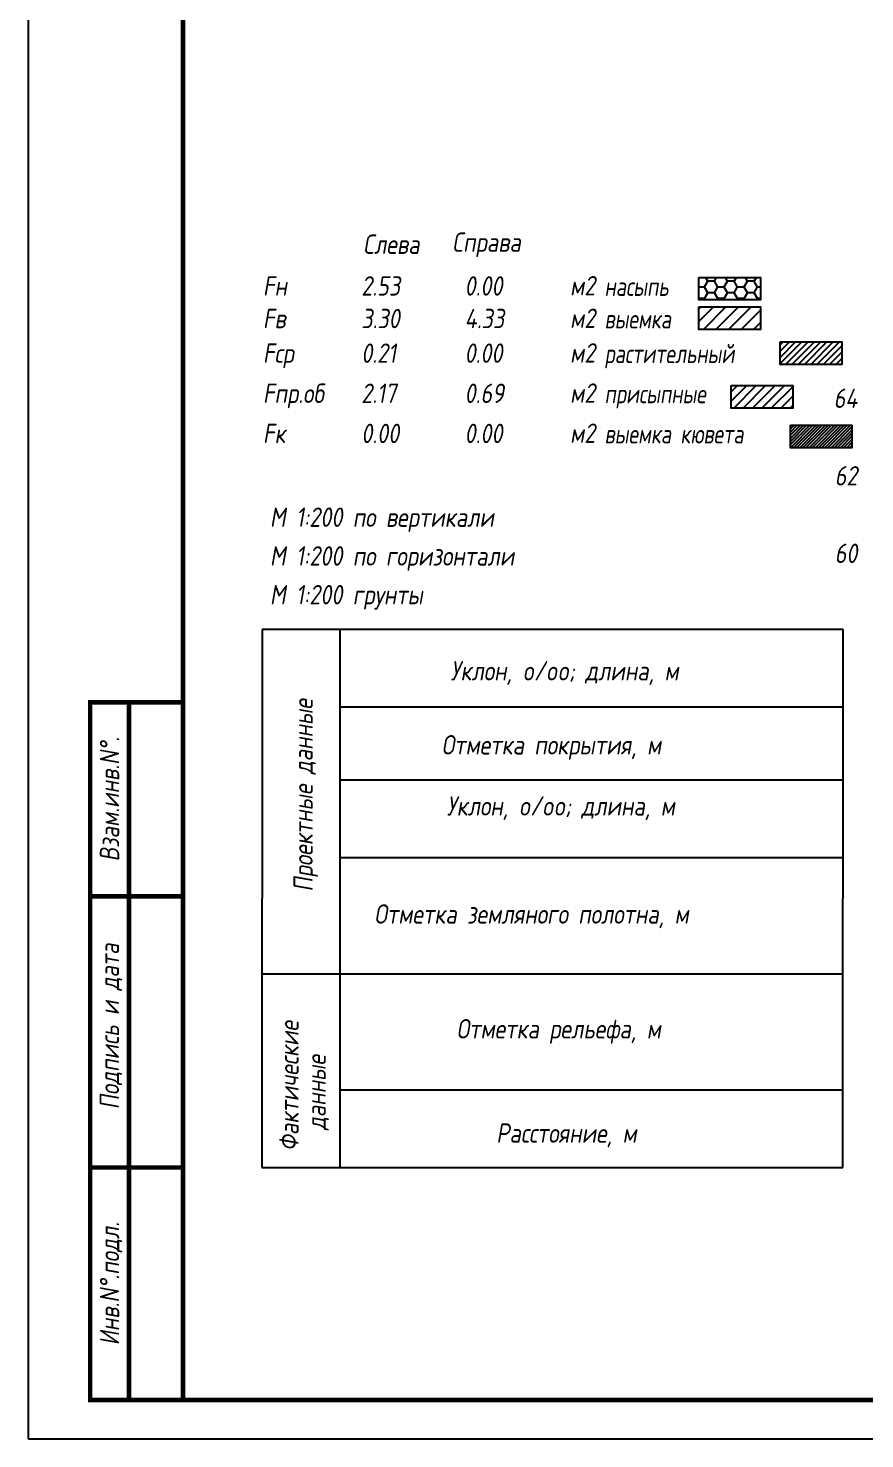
# Model space of a CAD drawing. Extents: x -717 to 1451, y -133302 to 233.
# Drawn here: x -30.1 to 78, y -126855.4 to -126673.4 of the extents above; entities that cross this region are included whole.
import ezdxf
from ezdxf.enums import TextEntityAlignment as Align

# ---------------------------------------------------------------- set-up
doc = ezdxf.new("R2010")
doc.units = 0
for name, color, linetype in [('Зарамочное оформление', 7, 'Continuous'), ('Линейка абсолютных высот', 7, 'Continuous'), ('Объем выемки', 7, 'Continuous'), ('Объем кюветов', 7, 'Continuous'), ('Объем насыпи', 7, 'Continuous'), ('Объем присыпных обочин', 7, 'Continuous'), ('Объем срезки растительного слоя', 7, 'Continuous'), ('Объём_2650', 7, 'Continuous'), ('Таблица', 7, 'Continuous')]:
    doc.layers.add(name, color=color, linetype=linetype)
for name, color, linetype, true_color in [('Объём_2563', 7, 'Continuous', 0xff8000), ('Объём_2570', 7, 'Continuous', 0x80ff00), ('Объём_2600', 7, 'Continuous', 0x808000), ('Объём_2620', 2, 'Continuous', 0xffff00)]:
    doc.layers.add(name, color=color, linetype=linetype, true_color=true_color)
doc.styles.add('М', font='romand.shx', dxfattribs={"width": 0.8, "oblique": 10, "height": 2.5})

# ---------------------------------------------------------------- blocks, each defined once
blk = doc.blocks.new('условные обозначения')
at = {"layer": 'Объём_2563'}
h = blk.add_hatch(dxfattribs=at)
h.set_pattern_fill('ANSI31', color=256, scale=0.3)
h.set_pattern_definition([(45, (-34.5, -100.5), (-0.673519, 0.673519), [])])
h.paths.add_polyline_path([(18.26, 7.53), (27.08, 7.53), (27.08, 4.62), (18.26, 4.62)])
at = {"layer": 'Объём_2570'}
h = blk.add_hatch(dxfattribs=at)
h.set_pattern_fill('ANSI31', color=3, scale=0.2)
h.set_pattern_definition([(45, (-32.9034, -100.5), (-0.4490128, 0.4490128), [])])
h.paths.add_polyline_path([(25.29, 13.16), (34.12, 13.16), (34.12, 10.25), (25.29, 10.25)])
at = {"layer": 'Объём_2600'}
h = blk.add_hatch(dxfattribs=at)
h.set_pattern_fill('ANSI31', color=6, scale=0.4)
h.set_pattern_definition([(45, (-34.5, -100.5), (-0.898026, 0.898026), [])])
h.paths.add_polyline_path([(13.63, 17.67), (22.46, 17.67), (22.46, 14.76), (13.63, 14.76)])
at = {"layer": 'Объём_2620'}
h = blk.add_hatch(dxfattribs=at)
h.set_pattern_fill('ANSI31', color=2, scale=0.1)
h.set_pattern_definition([(45, (-33.755, -100.5), (-0.2245064, 0.2245064), [])])
h.paths.add_polyline_path([(26.75, 2.41), (35.57, 2.41), (35.57, -0.5), (26.75, -0.5)])
at = {"layer": 'Объём_2650'}
h = blk.add_hatch(dxfattribs=at)
h.set_pattern_fill('HONEY', color=5, scale=0.3)
h.set_pattern_definition([(0, (-34.5, -100.5), (1.42875, 0.824889), [0.9525, -1.905]), (120, (-34.5, -100.5), (-1.42875, 0.824889), [0.9525, -1.905]), (60, (-34.5, -100.5), (3e-09, 1.6497784), [-1.905, 0.9525])])
h.paths.add_polyline_path([(13.63, 21.49), (22.46, 21.49), (22.46, 18.58), (13.63, 18.58)])
at = {"layer": 'Объём_2563'}
blk.add_lwpolyline([(18.26, 7.53), (27.08, 7.53), (27.08, 4.62), (18.26, 4.62)], close=True, dxfattribs=at)
at = {"layer": 'Объём_2620', "color": 2}
blk.add_lwpolyline([(26.75, 2.41), (35.57, 2.41), (35.57, -0.5), (26.75, -0.5)], close=True, dxfattribs=at)
at = {"layer": 'Объём_2650', "color": 5}
blk.add_lwpolyline([(13.63, 21.49), (22.46, 21.49), (22.46, 18.58), (13.63, 18.58)], close=True, dxfattribs=at)
at = {"layer": 'Объём_2650', "color": 6}
blk.add_lwpolyline([(13.63, 17.67), (22.46, 17.67), (22.46, 14.76), (13.63, 14.76)], close=True, dxfattribs=at)
at = {"layer": 'Объём_2650', "color": 3}
blk.add_lwpolyline([(25.29, 13.16), (34.12, 13.16), (34.12, 10.25), (25.29, 10.25)], close=True, dxfattribs=at)
at = {"layer": 'Объем насыпи', "color": 1, "style": 'М', "oblique": 10, "width": 0.8}
for s, p in [('насыпь', (0.09, 19.09)), ('выемка', (0.09, 14.89)), ('растительный', (0.09, 10.42)), ('присыпные', (0.09, 5.24)), ('выемка кювета', (0.09, 0.06))]:
    blk.add_text(s, height=2.5, dxfattribs=at).set_placement(p)

msp = doc.modelspace()

# ---------------------------------------------------------------- linework, layer by layer
at = {"layer": 'Таблица', "linetype": 'Continuous', "flags": 128}
for points in [[(0.166, -126751), (0.111, -126820.421)], [(75.166, -126751), (0.166, -126751)], [(10.166, -126751), (10.166, -126820.421)], [(75.111, -126820.421), (75.166, -126751)], [(10.166, -126761), (75.166, -126761)], [(10.166, -126770.421), (75.166, -126770.421)], [(10.111, -126780.421), (75.111, -126780.421)], [(0.111, -126795.421), (75.111, -126795.421)], [(10.111, -126810.421), (75.111, -126810.421)], [(0.111, -126820.421), (75.111, -126820.421)]]:
    msp.add_lwpolyline(points, dxfattribs=at)

# ---------------------------------------------------------------- block references
at = {"layer": 'Объём_2570', "xscale": 0.9}
msp.add_blockref('условные обозначения', (44.274, -126727.067), dxfattribs=at)

# ---------------------------------------------------------------- texts
at = {"style": 'М', "oblique": 10, "width": 0.8}
msp.add_text('М 1:200 грунты', height=2.5, dxfattribs=at).set_placement((1.139, -126747.769))
at = {"layer": 'Линейка абсолютных высот', "style": 'М', "oblique": 10, "width": 0.8}
for s, p in [('64', (77, -126721.18)), ('62', (77, -126731.18)), ('60', (77, -126741.18))]:
    msp.add_text(s, height=2.5, dxfattribs=at).set_placement(p, align=Align.MIDDLE_RIGHT)
at = {"layer": 'Объем выемки', "style": 'М', "oblique": 10, "width": 0.8}
for s, p in [('Fв', (0.251, -126712.139)), ('3.30', (12.951, -126712.139)), ('4.33', (26.292, -126712.139)), ('м2', (39.897, -126712.105))]:
    msp.add_text(s, height=2.5, dxfattribs=at).set_placement(p)
at = {"layer": 'Объем кюветов', "style": 'М', "oblique": 10, "width": 0.8}
for s, p in [('Fк', (0.251, -126726.964)), ('0.00', (12.951, -126726.964)), ('0.00', (26.292, -126726.964)), ('м2', (39.897, -126726.93))]:
    msp.add_text(s, height=2.5, dxfattribs=at).set_placement(p)
at = {"layer": 'Объем насыпи', "style": 'М', "oblique": 10, "width": 0.8}
for s, p in [('Слева', (13.195, -126702.553)), ('Справа', (24.688, -126702.286)), ('Fн', (0.251, -126707.934)), ('2.53', (12.951, -126707.934)), ('0.00', (26.292, -126707.934)), ('м2', (39.897, -126707.9))]:
    msp.add_text(s, height=2.5, dxfattribs=at).set_placement(p)
at = {"layer": 'Объем присыпных обочин', "style": 'М', "oblique": 10, "width": 0.8}
for s, p in [('Fпр.об', (0.251, -126721.785)), ('2.17', (12.951, -126721.785)), ('0.69', (26.292, -126721.785)), ('м2', (39.897, -126721.752))]:
    msp.add_text(s, height=2.5, dxfattribs=at).set_placement(p)
at = {"layer": 'Объем срезки растительного слоя', "style": 'М', "oblique": 10, "width": 0.8}
for s, p in [('Fср', (0.251, -126716.606)), ('0.21', (12.951, -126716.606)), ('0.00', (26.292, -126716.606)), ('м2', (39.897, -126716.573))]:
    msp.add_text(s, height=2.5, dxfattribs=at).set_placement(p)
at = {"layer": 'Таблица', "style": 'М', "oblique": 10, "width": 0.8}
for s, p in [('М 1:200 по вертикали', (1.139, -126737.769)), ('М 1:200 по горизонтали', (1.139, -126742.769)), ('Уклон, o/oo; длина, м', (24.481, -126757.584)), ('Отметка покрытия, м', (23.313, -126767.139)), ('Уклон, o/oo; длина, м', (23.99, -126775.017)), ('Отметка земляного полотна, м', (14.627, -126788.965)), ('Отметка рельефа, м', (25.243, -126803.777)), ('Расстояние, м', (30.367, -126817.23))]:
    msp.add_text(s, height=2.5, dxfattribs=at).set_placement(p)
for s, p in [('Проектные данные ', (6.685, -126784.844)), ('Фактические ', (4.864, -126818.298)), ('данные', (8.37, -126815.593))]:
    msp.add_text(s, height=2.5, rotation=90, dxfattribs=at).set_placement(p)

# ---------------------------------------------------------------- wipeouts: each hides what was drawn before it
msp.add_wipeout([(-10.054, -126760.421), (-22.054, -126760.421), (-22.054, -126850.421), (-10.054, -126850.421)]).dxf.layer = 'Зарамочное оформление'

# ---------------------------------------------------------------- next in the draw order: linework, layer by layer
at = {"flags": 128}
msp.add_lwpolyline([(-30.054, -126855.421), (389.946, -126855.421), (389.946, -126558.421), (-30.054, -126558.421)], close=True, dxfattribs=at)
at = {"const_width": 0.6, "flags": 128}
msp.add_lwpolyline([(-10.054, -126850.421), (384.946, -126850.421), (384.946, -126563.421), (-10.054, -126563.421)], close=True, dxfattribs=at)
at = {"layer": 'Зарамочное оформление', "linetype": 'Continuous', "lineweight": -3, "const_width": 0.6, "flags": 128}
for points in [[(-10.054, -126850.421), (-22.054, -126850.421), (-22.054, -126760.421), (-10.054, -126760.421)], [(-17.054, -126850.421), (-17.054, -126760.421)], [(-22.054, -126785.421), (-10.054, -126785.421)], [(-22.054, -126820.421), (-10.054, -126820.421)]]:
    msp.add_lwpolyline(points, dxfattribs=at)

# ---------------------------------------------------------------- next in the draw order: texts
at = {"layer": 'Зарамочное оформление', "lineweight": 15, "style": 'М', "oblique": 10, "width": 0.8}
for s, p in [('Взам.инв.N%%d.', (-19.554, -126772.921)), ('Подпись и дата', (-19.572, -126802.227)), ('Инв.N%%d.подл.', (-19.554, -126835.421))]:
    msp.add_text(s, height=2.5, rotation=90, dxfattribs=at).set_placement(p, align=Align.MIDDLE_CENTER)

doc.saveas('drawing.dxf')
